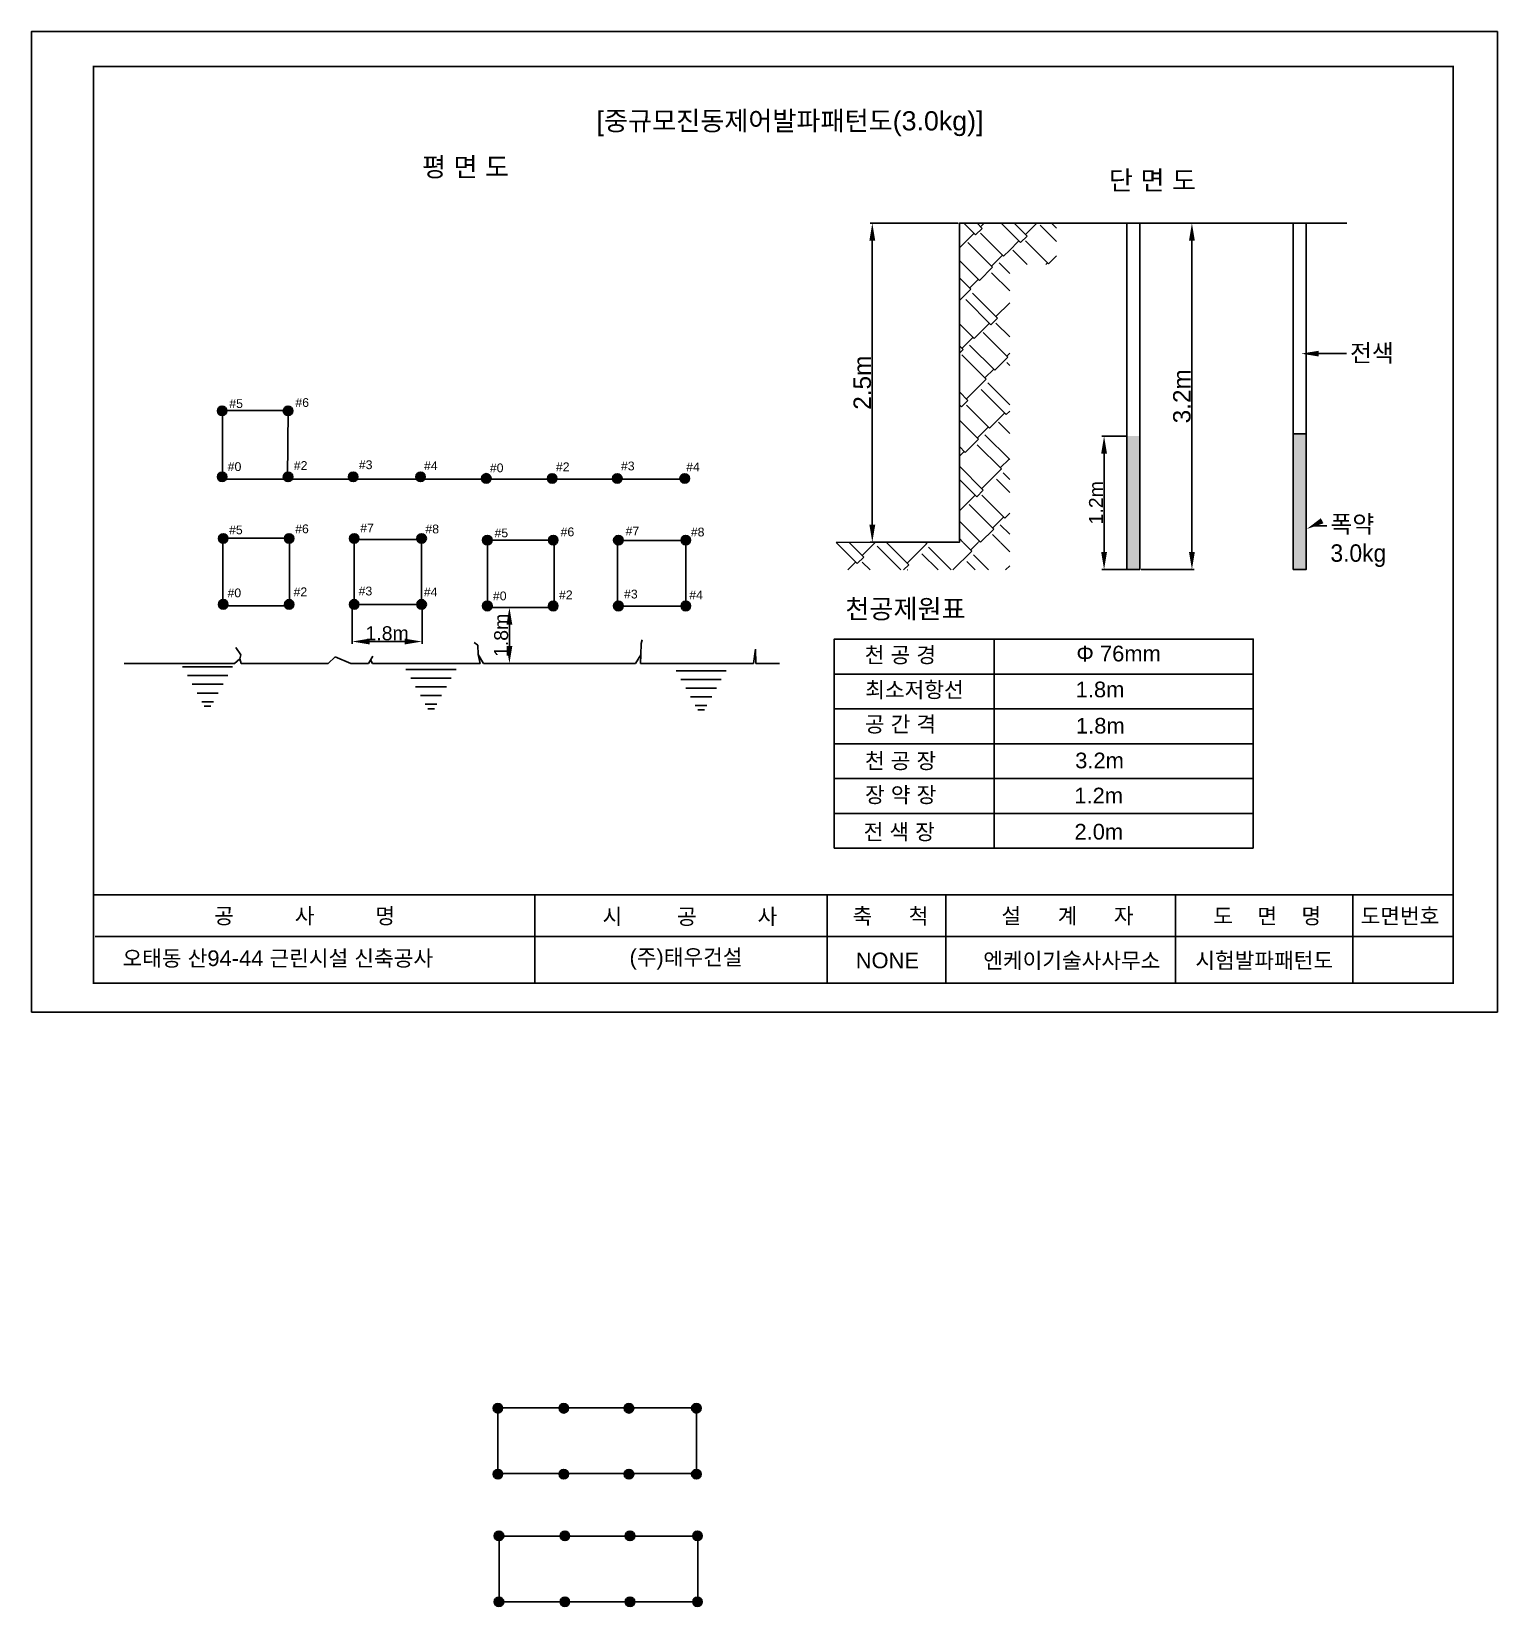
# Model space of a CAD drawing. Header units: millimetres. Extents: x -19 to 11377, y -963 to 606.
# Drawn here: x 8985 to 9826, y -329 to 574 of the extents above; entities that cross this region are included whole.
import ezdxf
from ezdxf import colors
from ezdxf.entities.mleader import LeaderData, LeaderLine
from ezdxf.enums import TextEntityAlignment as Align
from ezdxf.math import Vec2, Vec3

# ---------------------------------------------------------------- set-up
doc = ezdxf.new("R2010")
doc.units = ezdxf.units.MM
doc.layers.get('Defpoints').update_dxf_attribs({"color": 5})
doc.layers.add('FORM-TXT', color=2, linetype='Continuous')
doc.layers.add('도각', color=7, linetype='Continuous')
doc.styles.get("Standard").update_dxf_attribs({"font": 'arial.ttf'})
doc.dimstyles.new('ISO-25', dxfattribs={"dimtxt": 2.5, "dimasz": 2.5, "dimexe": 1.25, "dimexo": 0.625, "dimtad": 1, "dimtxsty": 'Standard', "dimcen": 2.5, "dimadec": 0, "dimazin": 0, "dimtfac": 1, "dimtmove": 0, "dimatfit": 3, "dimfxl": 1, "dimarcsym": 0})
pattern_1 = [(45, (8955.823, -21.172), (16.9727, 47.14634), [10.668, -8.89, 12.446, -5.334, 16.002, -7.112]), (45, (8962.738, -13), (16.9727, 47.14634), [8.89, -33.782, 7.112, -10.668]), (45, (8979.396, 0.516), (16.9727, 47.14634), [5.334, -55.118]), (135, (8955.823, -21.172), (-25.77334, 4.40033), [20.447, -64.897]), (135, (8963.367, -13.628), (-25.77334, 4.40033), [20.0025, -65.3415]), (135, (8969.653, -7.342), (-25.77334, 4.40033), [18.669, -66.675]), (135, (8979.396, 0.516), (-25.77334, 4.40033), [20.447, -64.897]), (135, (8983.168, 4.287), (-25.77334, 4.40033), [20.447, -64.897]), (135, (8993.54, 16.545), (-25.77334, 4.40033), [19.558, -65.786])]

# ---------------------------------------------------------------- blocks, each defined once
blk = doc.blocks.new('*D86')
at = {"color": 0, "lineweight": -2, "transparency": 16777216}
for p, q in [((9621.85, 464.28), (9652.27, 464.28)), ((9651.02, 454.28), (9651.02, 275.65)), ((9621.85, 265.65), (9652.27, 265.65))]:
    blk.add_line(p, q, dxfattribs=at)
at = {"color": 0, "transparency": 16777216}
for points in [[(9649.35, 454.28), (9652.69, 454.28), (9651.02, 464.28)], [(9649.35, 275.65), (9652.69, 275.65), (9651.02, 265.65)]]:
    blk.add_solid(points, dxfattribs=at)
at = {"layer": 'Defpoints', "color": 0, "transparency": 16777216}
for p in [(9621.23, 464.28), (9621.23, 265.65), (9651.02, 265.65)]:
    blk.add_point(p, dxfattribs=at)
at = {"color": 0, "transparency": 16777216, "insert": (9645.29, 364.97), "char_height": 10, "attachment_point": 5, "rotation": 90}
blk.add_mtext('3.2m', dxfattribs=at)
blk = doc.blocks.new('*D87')
at = {"color": 0, "lineweight": -2, "transparency": 16777216}
for p, q in [((9517.01, 464.28), (9466.42, 464.28)), ((9467.67, 291.26), (9467.67, 454.28)), ((9517.01, 281.26), (9466.42, 281.26))]:
    blk.add_line(p, q, dxfattribs=at)
at = {"color": 0, "transparency": 16777216}
for points in [[(9466, 454.28), (9469.34, 454.28), (9467.67, 464.28)], [(9466, 291.26), (9469.34, 291.26), (9467.67, 281.26)]]:
    blk.add_solid(points, dxfattribs=at)
at = {"layer": 'Defpoints', "color": 0, "transparency": 16777216}
for p in [(9467.67, 464.28), (9517.63, 464.28), (9517.63, 281.26)]:
    blk.add_point(p, dxfattribs=at)
at = {"color": 0, "transparency": 16777216, "insert": (9461.94, 372.77), "char_height": 10, "attachment_point": 5, "rotation": 90}
blk.add_mtext('2.5m', dxfattribs=at)
blk = doc.blocks.new('*D85')
at = {"color": 0, "lineweight": -2, "transparency": 16777216}
for p, q in [((9613.42, 342.1), (9599.38, 342.1)), ((9600.63, 332.1), (9600.63, 275.65)), ((9613.42, 265.65), (9599.38, 265.65))]:
    blk.add_line(p, q, dxfattribs=at)
at = {"color": 0, "transparency": 16777216}
for points in [[(9598.96, 332.1), (9602.29, 332.1), (9600.63, 342.1)], [(9598.96, 275.65), (9602.29, 275.65), (9600.63, 265.65)]]:
    blk.add_solid(points, dxfattribs=at)
at = {"layer": 'Defpoints', "color": 0, "transparency": 16777216}
for p in [(9613.72, 342.1), (9600.63, 265.65), (9613.72, 265.65)]:
    blk.add_point(p, dxfattribs=at)
at = {"color": 0, "transparency": 16777216, "insert": (9595.98, 303.88), "char_height": 8, "attachment_point": 5, "rotation": 90}
blk.add_mtext('1.2m', dxfattribs=at)
blk = doc.blocks.new('*D88')
at = {"color": 0, "lineweight": -2}
for p, q in [((9261.2, 243.88), (9258.23, 243.88)), ((9259.48, 233.88), (9259.48, 221.72)), ((9245.15, 211.72), (9260.73, 211.72))]:
    blk.add_line(p, q, dxfattribs=at)
at = {"color": 0}
for points in [[(9261.15, 233.88), (9257.81, 233.88), (9259.48, 243.88)], [(9257.81, 221.72), (9261.15, 221.72), (9259.48, 211.72)]]:
    blk.add_solid(points, dxfattribs=at)
at = {"layer": 'Defpoints', "color": 0}
for p in [(9261.82, 243.88), (9244.52, 211.72), (9259.48, 211.72)]:
    blk.add_point(p, dxfattribs=at)
at = {"color": 0, "insert": (9254.77, 227.8), "char_height": 8, "attachment_point": 5, "rotation": 90}
blk.add_mtext('1.8m', dxfattribs=at)
blk = doc.blocks.new('*D89')
at = {"color": 0, "lineweight": -2, "transparency": 16777216}
for p, q in [((9169.27, 244.26), (9169.27, 223.02)), ((9209.34, 244.28), (9209.34, 223.02)), ((9179.27, 224.27), (9199.34, 224.27))]:
    blk.add_line(p, q, dxfattribs=at)
at = {"color": 0, "transparency": 16777216}
for points in [[(9179.27, 225.94), (9179.27, 222.6), (9169.27, 224.27)], [(9199.34, 225.94), (9199.34, 222.6), (9209.34, 224.27)]]:
    blk.add_solid(points, dxfattribs=at)
at = {"layer": 'Defpoints', "color": 0, "transparency": 16777216}
for p in [(9169.27, 244.88), (9209.34, 244.9), (9209.34, 224.27)]:
    blk.add_point(p, dxfattribs=at)
at = {"color": 0, "transparency": 16777216, "insert": (9189.3, 228.98), "char_height": 8, "attachment_point": 5}
blk.add_mtext('1.8m', dxfattribs=at)

msp = doc.modelspace()

# ---------------------------------------------------------------- hatches: boundary and pattern name
h = msp.add_hatch()
h.set_pattern_fill('AR-RSHKE', color=0, scale=0.07, angle=45)
h.set_pattern_definition(pattern_1)
h.paths.add_polyline_path([(9546.485, 464.279), (9517.632, 464.279), (9517.632, 281.251), (9546.485, 281.251)])
h = msp.add_hatch()
h.set_pattern_fill('AR-RSHKE', color=0, scale=0.07, angle=45)
h.set_pattern_definition(pattern_1)
h.paths.add_polyline_path([(9546.188, 463.944), (9573.363, 463.944), (9573.363, 440.607), (9546.188, 440.607)])
h = msp.add_hatch(color=0)
h.dxf.hatch_style = 1
edge = h.paths.add_edge_path()
edge.add_arc((9094.679, 356.597), 2.717, 0, 360)
h = msp.add_hatch(color=0)
h.dxf.hatch_style = 1
edge = h.paths.add_edge_path()
edge.add_arc((9132.479, 356.597), 2.717, 0, 360)
h = msp.add_hatch(color=251)
h.dxf.hatch_style = 1
h.paths.add_polyline_path([(9709.12, 265.652), (9716.626, 265.652), (9716.626, 343.516), (9709.12, 343.516)])
h = msp.add_hatch(color=251)
h.dxf.hatch_style = 1
h.paths.add_polyline_path([(9621.226, 342.17), (9613.72, 342.17), (9613.72, 265.652), (9621.226, 265.652)])
h = msp.add_hatch(color=0)
h.dxf.hatch_style = 1
edge = h.paths.add_edge_path()
edge.add_arc((9094.679, 318.81), 2.717, 0, 360)
h = msp.add_hatch(color=0)
h.dxf.hatch_style = 1
edge = h.paths.add_edge_path()
edge.add_arc((9132.479, 318.797), 2.717, 0, 360)
h = msp.add_hatch(color=0)
h.dxf.hatch_style = 1
edge = h.paths.add_edge_path()
edge.add_arc((9169.845, 318.797), 2.717, 0, 360)
h = msp.add_hatch(color=0)
h.dxf.hatch_style = 1
edge = h.paths.add_edge_path()
edge.add_arc((9208.512, 318.797), 2.717, 0, 360)
h = msp.add_hatch(color=0)
h.dxf.hatch_style = 1
edge = h.paths.add_edge_path()
edge.add_arc((9246.203, 317.871), 2.717, 0, 360)
h = msp.add_hatch(color=0)
h.dxf.hatch_style = 1
edge = h.paths.add_edge_path()
edge.add_arc((9284.003, 317.859), 2.717, 0, 360)
h = msp.add_hatch(color=0)
h.dxf.hatch_style = 1
edge = h.paths.add_edge_path()
edge.add_arc((9321.37, 317.859), 2.717, 0, 360)
h = msp.add_hatch(color=0)
h.dxf.hatch_style = 1
edge = h.paths.add_edge_path()
edge.add_arc((9360.036, 317.859), 2.717, 0, 360)
h = msp.add_hatch(color=0)
h.dxf.hatch_style = 1
edge = h.paths.add_edge_path()
edge.add_arc((9095.282, 283.399), 2.717, 0, 360)
h = msp.add_hatch(color=0)
h.dxf.hatch_style = 1
edge = h.paths.add_edge_path()
edge.add_arc((9133.082, 283.399), 2.717, 0, 360)
h = msp.add_hatch(color=0)
h.dxf.hatch_style = 1
edge = h.paths.add_edge_path()
edge.add_arc((9170.449, 283.399), 2.717, 0, 360)
h = msp.add_hatch(color=0)
h.dxf.hatch_style = 1
edge = h.paths.add_edge_path()
edge.add_arc((9209.115, 283.399), 2.717, 0, 360)
h = msp.add_hatch(color=0)
h.dxf.hatch_style = 1
edge = h.paths.add_edge_path()
edge.add_arc((9246.806, 282.46), 2.717, 0, 360)
h = msp.add_hatch(color=0)
h.dxf.hatch_style = 1
edge = h.paths.add_edge_path()
edge.add_arc((9284.606, 282.46), 2.717, 0, 360)
h = msp.add_hatch(color=0)
h.dxf.hatch_style = 1
edge = h.paths.add_edge_path()
edge.add_arc((9321.973, 282.46), 2.717, 0, 360)
h = msp.add_hatch(color=0)
h.dxf.hatch_style = 1
edge = h.paths.add_edge_path()
edge.add_arc((9360.64, 282.46), 2.717, 0, 360)
h = msp.add_hatch()
h.set_pattern_fill('AR-RSHKE', color=0, scale=0.07, angle=45)
h.set_pattern_definition(pattern_1)
h.paths.add_polyline_path([(9446.844, 281.087), (9546.528, 281.087), (9546.528, 265.38), (9446.844, 265.38)])
h = msp.add_hatch(color=0)
h.dxf.hatch_style = 1
edge = h.paths.add_edge_path()
edge.add_arc((9095.282, 245.611), 2.717, 0, 360)
h = msp.add_hatch(color=0)
h.dxf.hatch_style = 1
edge = h.paths.add_edge_path()
edge.add_arc((9133.082, 245.599), 2.717, 0, 360)
h = msp.add_hatch(color=0)
h.dxf.hatch_style = 1
edge = h.paths.add_edge_path()
edge.add_arc((9170.449, 245.599), 2.717, 0, 360)
h = msp.add_hatch(color=0)
h.dxf.hatch_style = 1
edge = h.paths.add_edge_path()
edge.add_arc((9209.115, 245.599), 2.717, 0, 360)
h = msp.add_hatch(color=0)
h.dxf.hatch_style = 1
edge = h.paths.add_edge_path()
edge.add_arc((9246.806, 244.672), 2.717, 0, 360)
h = msp.add_hatch(color=0)
h.dxf.hatch_style = 1
edge = h.paths.add_edge_path()
edge.add_arc((9284.606, 244.66), 2.717, 0, 360)
h = msp.add_hatch(color=0)
h.dxf.hatch_style = 1
edge = h.paths.add_edge_path()
edge.add_arc((9321.973, 244.66), 2.717, 0, 360)
h = msp.add_hatch(color=0)
h.dxf.hatch_style = 1
edge = h.paths.add_edge_path()
edge.add_arc((9360.64, 244.66), 2.717, 0, 360)
h = msp.add_hatch(color=0)
h.dxf.hatch_style = 1
edge = h.paths.add_edge_path()
edge.add_arc((9252.89, -215.632), 2.717, 0, 360)
h = msp.add_hatch(color=0)
h.dxf.hatch_style = 1
edge = h.paths.add_edge_path()
edge.add_arc((9290.69, -215.632), 2.717, 0, 360)
h = msp.add_hatch(color=0)
h.dxf.hatch_style = 1
edge = h.paths.add_edge_path()
edge.add_arc((9328.057, -215.632), 2.717, 0, 360)
h = msp.add_hatch(color=0)
h.dxf.hatch_style = 1
edge = h.paths.add_edge_path()
edge.add_arc((9366.724, -215.632), 2.717, 0, 360)
h = msp.add_hatch(color=0)
h.dxf.hatch_style = 1
edge = h.paths.add_edge_path()
edge.add_arc((9252.89, -253.42), 2.717, 0, 360)
h = msp.add_hatch(color=0)
h.dxf.hatch_style = 1
edge = h.paths.add_edge_path()
edge.add_arc((9290.69, -253.432), 2.717, 0, 360)
h = msp.add_hatch(color=0)
h.dxf.hatch_style = 1
edge = h.paths.add_edge_path()
edge.add_arc((9328.057, -253.432), 2.717, 0, 360)
h = msp.add_hatch(color=0)
h.dxf.hatch_style = 1
edge = h.paths.add_edge_path()
edge.add_arc((9366.724, -253.432), 2.717, 0, 360)
h = msp.add_hatch(color=0)
h.dxf.hatch_style = 1
edge = h.paths.add_edge_path()
edge.add_arc((9253.494, -288.831), 2.717, 0, 360)
h = msp.add_hatch(color=0)
h.dxf.hatch_style = 1
edge = h.paths.add_edge_path()
edge.add_arc((9291.294, -288.831), 2.717, 0, 360)
h = msp.add_hatch(color=0)
h.dxf.hatch_style = 1
edge = h.paths.add_edge_path()
edge.add_arc((9328.66, -288.831), 2.717, 0, 360)
h = msp.add_hatch(color=0)
h.dxf.hatch_style = 1
edge = h.paths.add_edge_path()
edge.add_arc((9367.327, -288.831), 2.717, 0, 360)
h = msp.add_hatch(color=0)
h.dxf.hatch_style = 1
edge = h.paths.add_edge_path()
edge.add_arc((9253.494, -326.619), 2.717, 0, 360)
h = msp.add_hatch(color=0)
h.dxf.hatch_style = 1
edge = h.paths.add_edge_path()
edge.add_arc((9291.294, -326.631), 2.717, 0, 360)
h = msp.add_hatch(color=0)
h.dxf.hatch_style = 1
edge = h.paths.add_edge_path()
edge.add_arc((9328.66, -326.631), 2.717, 0, 360)
h = msp.add_hatch(color=0)
h.dxf.hatch_style = 1
edge = h.paths.add_edge_path()
edge.add_arc((9367.327, -326.631), 2.717, 0, 360)

# ---------------------------------------------------------------- linework, layer by layer
at = {"color": 0}
for p, q in [((9105.325, 216.57), (9102.586, 220.885)), ((9241.396, 222.148), (9239.239, 223.689)), ((9241.633, 216.913), (9241.396, 222.148)), ((9244.522, 211.715), (9241.633, 216.913)), ((9241.633, 216.913), (9242.728, 211.715)), ((9334.889, 216.722), (9335.11, 223.146)), ((9335.11, 223.146), (9335.61, 225.223)), ((9399.595, 211.715), (9400.721, 219.919)), ((9400.721, 219.919), (9400.91, 211.715)), ((9537.549, 225.685), (9537.549, 105.631)), ((9101.841, 211.715), (9104.733, 214.307)), ((9104.733, 214.307), (9105.325, 216.57)), ((9104.733, 214.307), (9105.632, 211.715)), ((9155.545, 211.715), (9159.541, 215.431)), ((9159.541, 215.431), (9168.483, 211.715)), ((9178.63, 211.715), (9181.153, 215.814)), ((9179.838, 213.678), (9180.972, 211.715)), ((9331.811, 211.715), (9334.889, 216.722)), ((9334.889, 216.722), (9334.716, 211.715)), ((9445.858, 205.631), (9686.195, 205.631)), ((9445.858, 185.631), (9686.195, 185.631)), ((9445.858, 165.631), (9686.195, 165.631)), ((9445.858, 145.631), (9686.195, 145.631)), ((9445.858, 125.631), (9686.195, 125.631)), ((9445.858, 105.631), (9686.195, 105.631))]:
    msp.add_line(p, q, dxfattribs=at)
for points in [[(9739.91, 464.279), (9517.632, 464.279), (9517.632, 281.255), (9446.844, 281.087)], [(9445.858, 105.631), (9445.858, 225.685), (9686.195, 225.685), (9686.195, 105.631)], [(9038.551, 211.715), (9101.841, 211.715)], [(9071.976, 209.729), (9100.717, 209.729)], [(9105.632, 211.715), (9155.545, 211.715)], [(9168.483, 211.715), (9178.63, 211.715)], [(9180.972, 211.715), (9242.728, 211.715)], [(9200.147, 208.244), (9228.887, 208.244)], [(9244.522, 211.715), (9331.811, 211.715)], [(9334.716, 211.715), (9399.595, 211.715)], [(9400.91, 211.715), (9414.347, 211.715)], [(9074.745, 204.729), (9097.948, 204.729)], [(9077.514, 199.729), (9095.18, 199.729)], [(9202.915, 203.244), (9226.119, 203.244)], [(9355.064, 207.536), (9383.805, 207.536)], [(9357.833, 202.536), (9381.036, 202.536)], [(9080.296, 194.729), (9092.424, 194.729)], [(9205.684, 198.244), (9223.35, 198.244)], [(9208.466, 193.244), (9220.594, 193.244)], [(9360.601, 197.536), (9378.267, 197.536)], [(9363.383, 192.536), (9375.512, 192.536)], [(9083.036, 189.729), (9089.627, 189.729)], [(9084.447, 187.229), (9088.269, 187.229)], [(9211.206, 188.244), (9217.797, 188.244)], [(9212.617, 185.744), (9216.439, 185.744)], [(9366.123, 187.536), (9372.714, 187.536)], [(9367.534, 185.036), (9371.356, 185.036)], [(9273.984, 78.971), (9273.984, 28.337), (9273.984, 38.134)]]:
    msp.add_lwpolyline(points, dxfattribs=at)
for points in [[(9613.72, 464.279), (9621.226, 464.279), (9621.226, 265.652), (9613.72, 265.652)], [(9709.12, 464.279), (9716.626, 464.279), (9716.626, 265.652), (9709.12, 265.652)], [(9716.626, 343.516), (9709.12, 343.516), (9709.12, 265.652), (9716.626, 265.652)]]:
    msp.add_lwpolyline(points, close=True, dxfattribs=at)
for points in [[(9360.439, 317.483), (9094.925, 317.483), (9094.925, 356.864), (9132.648, 356.864), (9132.213, 318.448)], [(9095.006, 245.561), (9095.006, 283.492), (9133.351, 283.492), (9133.351, 244.732), (9094.591, 244.732)], [(9170.453, 245.354), (9170.453, 282.87), (9209.005, 282.87), (9209.005, 245.561), (9170.038, 245.561)], [(9246.887, 244.202), (9246.887, 282.417), (9285.102, 282.417), (9285.102, 243.813), (9247.405, 243.813)], [(9321.452, 244.228), (9321.452, 282.158), (9360.627, 282.158), (9360.627, 244.642), (9321.867, 244.642)], [(9252.759, -252.968), (9366.731, -252.968), (9366.731, -215.347), (9252.524, -215.347)], [(9252.853, -215.012), (9252.853, -253.186)], [(9253.561, -326.665), (9367.533, -326.665), (9367.533, -289.045), (9253.326, -289.045)], [(9253.655, -288.709), (9253.655, -326.883)]]:
    msp.add_lwpolyline(points)
for centre in [(9094.679, 356.597), (9132.479, 356.597), (9094.679, 318.81), (9132.479, 318.797), (9169.845, 318.797), (9208.512, 318.797), (9246.203, 317.871), (9284.003, 317.859), (9321.37, 317.859), (9360.036, 317.859), (9095.282, 283.399), (9133.082, 283.399), (9170.449, 283.399), (9209.115, 283.399), (9246.806, 282.46), (9284.606, 282.46), (9321.973, 282.46), (9360.64, 282.46), (9095.282, 245.611), (9133.082, 245.599), (9170.449, 245.599), (9209.115, 245.599), (9246.806, 244.672), (9284.606, 244.66), (9321.973, 244.66), (9360.64, 244.66), (9252.89, -215.632), (9290.69, -215.632), (9328.057, -215.632), (9366.724, -215.632), (9252.89, -253.42), (9290.69, -253.432), (9328.057, -253.432), (9366.724, -253.432), (9253.494, -288.831), (9291.294, -288.831), (9328.66, -288.831), (9367.327, -288.831), (9253.494, -326.619), (9291.294, -326.631), (9328.66, -326.631), (9367.327, -326.631)]:
    msp.add_circle(centre, 2.717, dxfattribs=at)
at = {"layer": 'Defpoints', "color": 0}
msp.add_lwpolyline([(9826.315, 574.259), (8985.315, 574.259), (8985.315, 11.681), (9826.315, 11.681)], close=True, dxfattribs=at)
at = {"layer": '도각', "color": 0}
for p, q in [((9441.77, 78.971), (9441.77, 28.337)), ((9509.891, 78.971), (9509.891, 28.337)), ((9641.581, 78.971), (9641.581, 28.337)), ((9743.348, 78.971), (9743.348, 28.337)), ((9021.845, 55.017), (9800.897, 55.017))]:
    msp.add_line(p, q, dxfattribs=at)
at = {"layer": '도각', "color": 0, "const_width": 1, "flags": 128}
msp.add_lwpolyline([(9800.897, 554.151), (9800.897, 28.337), (9020.897, 28.337), (9020.897, 554.151)], close=True, dxfattribs=at)
at = {"layer": '도각', "color": 0, "const_width": 0.946}
msp.add_lwpolyline([(9020.897, 78.971), (9800.897, 78.971)], dxfattribs=at)

# ---------------------------------------------------------------- texts
at = {"color": 0}
for s, height, p in [('[중규모진동제어발파패턴도(3.0kg)]', 11, (9309.454, 517.511)), ('평 면 도', 11, (9209.358, 491.073)), ('단 면 도', 11, (9603.403, 483.353)), ('#5', 5.04, (9098.779, 358.255)), ('#6', 5.04, (9136.692, 358.859)), ('#0', 5.04, (9097.872, 322.112)), ('#2', 5.04, (9135.785, 322.716)), ('#3', 5.04, (9173.093, 323.177)), ('#4', 5.04, (9210.497, 322.631)), ('#0', 5.04, (9248.253, 321.394)), ('#2', 5.04, (9286.167, 321.998)), ('#3', 5.04, (9323.474, 322.459)), ('#4', 5.04, (9360.879, 321.912)), ('#5', 5.04, (9098.654, 285.798)), ('#6', 5.04, (9136.567, 286.401)), ('#7', 5.04, (9173.874, 286.862)), ('#8', 5.04, (9211.279, 286.316)), ('#6', 5.04, (9288.837, 284.668)), ('#7', 5.04, (9326.144, 285.129)), ('#8', 5.04, (9363.549, 284.582)), ('#5', 5.04, (9250.924, 284.064)), ('#0', 5.04, (9097.746, 249.655)), ('#2', 5.04, (9135.66, 250.258)), ('#3', 5.04, (9172.967, 250.72)), ('#4', 5.04, (9210.372, 250.173)), ('#0', 5.04, (9250.016, 247.921)), ('#2', 5.04, (9287.93, 248.525)), ('#3', 5.04, (9325.237, 248.986)), ('#4', 5.04, (9362.642, 248.44)), ('천공제원표', 11, (9452.212, 237.511)), ('천 공 경', 9, (9463.328, 212.096)), ('Φ 76mm', 9, (9584.738, 212.875)), ('최소저항선', 9, (9463.6, 192.131)), ('1.8m', 9, (9584.329, 192.289)), ('공 간 격', 9, (9463.425, 172.357)), ('1.8m', 9, (9584.495, 171.495)), ('천 공 장', 9, (9463.447, 151.332)), ('3.2m', 9, (9584.035, 151.536)), ('장 약 장', 9, (9463.496, 131.843)), ('1.2m', 9, (9583.567, 131.421)), ('전 색 장', 9, (9462.694, 110.567)), ('2.0m', 9, (9583.615, 110.665))]:
    msp.add_text(s, height=height, dxfattribs=at).set_placement(p)
at = {"layer": 'FORM-TXT', "color": 0}
for s, p in [('공          사          명', (9141.985, 66.861)), ('오태동 산94-44 근린시설 신축공사', (9126.618, 42.568))]:
    msp.add_text(s, height=9, dxfattribs=at).set_placement(p, align=Align.MIDDLE_CENTER)
msp.add_text('(주)태우건설', height=9, dxfattribs=at).set_placement((9360.789, 42.45), align=Align.MIDDLE)
for s, p in [('엔케이기술사사무소', (9531.297, 41.259)), ('시험발파패턴도', (9652.965, 41.347))]:
    msp.add_text(s, height=9, dxfattribs=at).set_placement(p, align=Align.MIDDLE_LEFT)
at = {"layer": '도각', "color": 0}
for s, p in [('축      척', (9478.099, 66.771)), ('설      계      자', (9579.64, 66.877)), ('도    면    명', (9694.249, 66.799)), ('도면번호', (9770.36, 66.803)), ('시         공          사   ', (9368.248, 66.481)), ('NONE', (9476.299, 41.309))]:
    msp.add_text(s, height=9, dxfattribs=at).set_placement(p, align=Align.MIDDLE_CENTER)

# ---------------------------------------------------------------- dimensions: what is measured, and where the dimension line sits
at = {"color": 0}
dim = msp.add_linear_dim(base=(9467.669, 464.279), p1=(9517.632, 281.255), p2=(9517.632, 464.279), angle=90, text='2.5m', dimstyle='ISO-25', override={"dimtxt": 10, "dimasz": 10}, dxfattribs=at)
dim.commit()
dim.dimension.update_dxf_attribs({"geometry": '*D87', "text_midpoint": (9467.669, 372.767), "dimtype": 161})
for base, p1, p2, text, override, picture, middle in [((9651.021, 265.652), (9621.226, 464.279), (9621.226, 265.652), '3.2m', {"dimtxt": 10, "dimasz": 10}, '*D86', (9645.287, 364.965)), ((9600.625, 265.652), (9613.72, 342.1), (9613.72, 265.652), '1.2m', {"dimtxt": 8, "dimasz": 10, "dimexo": 0.3}, '*D85', (9595.984, 303.876)), ((9259.479, 211.715), (9261.822, 243.884), (9244.522, 211.715), '1.8m', {"dimtxt": 8, "dimasz": 10}, '*D88', (9254.77, 227.8))]:
    dim = msp.add_linear_dim(base=base, p1=p1, p2=p2, angle=90, text=text, dimstyle='ISO-25', override=override, dxfattribs=at)
    dim.commit()
    dim.dimension.update_dxf_attribs({"geometry": picture, "text_midpoint": middle})
dim = msp.add_linear_dim(base=(9209.34, 224.269), p1=(9169.268, 244.881), p2=(9209.34, 244.901), text='1.8m', dimstyle='ISO-25', override={"dimtxt": 8, "dimasz": 10}, dxfattribs=at)
dim.commit()
dim.dimension.update_dxf_attribs({"geometry": '*D89', "text_midpoint": (9189.304, 228.979)})

# ---------------------------------------------------------------- leaders
ml = msp.add_multileader_mtext('Standard', dxfattribs=at)
ml.set_content('{\\fGulim|b0|i0|c129|p50;전색}')
ml.set_leader_properties()
ml.build(insert=Vec2(0, 0))
ml.multileader.update_dxf_attribs({"arrow_head_size": 10})
ctx = ml.context
ctx.base_point, ctx.char_height, ctx.arrow_head_size, ctx.plane_origin = Vec3(9739.698, 389.443), 10, 10, Vec3(9713.705, 389.443)
notes = []
notes.append((ctx, [(0, (1, 1, 0), (9731.698, 389.443), (1, 0), 8, [(0, [(9713.705, 389.443)], 0, [])])]))
ctx.mtext.insert, ctx.mtext.flow_direction = Vec3(9741.698, 394.782), 5
ml = msp.add_multileader_mtext('Standard', dxfattribs=at)
ml.set_content('{\\fGulim|b0|i0|c129|p34;폭약\\P3.0\\fGulim|b0|i0|c0|p34;kg}')
ml.set_leader_properties()
ml.build(insert=Vec2(0, 0))
ml.multileader.update_dxf_attribs({"arrow_head_size": 10})
ctx = ml.context
ctx.base_point, ctx.char_height, ctx.arrow_head_size, ctx.plane_origin = Vec3(9728.472, 290.739), 10, 10, Vec3(9716.874, 288.819)
notes.append((ctx, [(0, (1, 1, 0), (9720.472, 290.739), (1, 0), 8, [(0, [(9716.874, 288.819)], 0, [])])]))
ctx.mtext.insert, ctx.mtext.flow_direction = Vec3(9730.472, 296.697), 5
for ctx, leaders in notes:
    for number, flags, end, landing, length, lines in leaders:
        leader = LeaderData()
        leader.index, (leader.has_last_leader_line, leader.has_dogleg_vector, leader.attachment_direction) = number, flags
        leader.last_leader_point, leader.dogleg_vector, leader.dogleg_length = Vec3(end), Vec3(landing), length
        for number, points, colour, breaks in lines:
            line = LeaderLine()
            line.index, line.vertices, line.color, line.breaks = number, Vec3.list(points), colors.encode_raw_color(colour), breaks
            leader.lines.append(line)
        ctx.leaders.append(leader)

doc.saveas('drawing.dxf')
